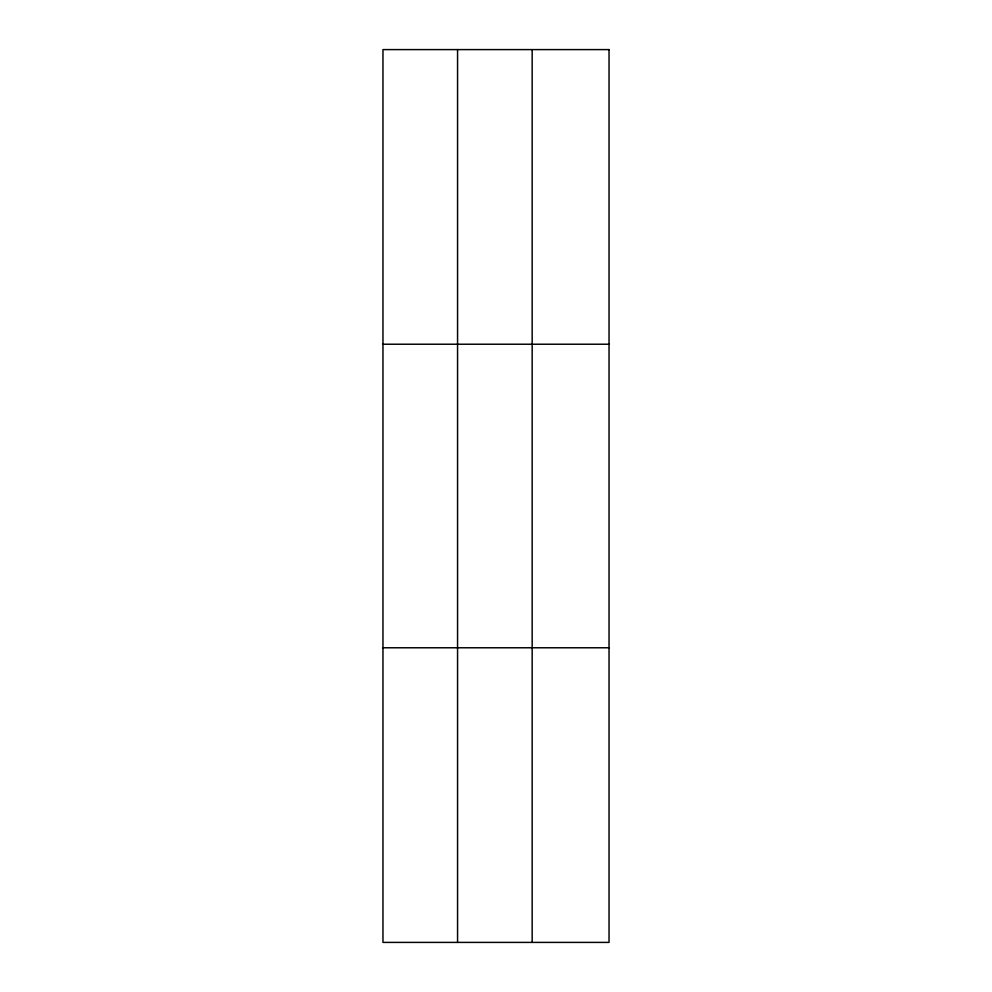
<?xml version="1.0" encoding="UTF-8"?>
<svg xmlns="http://www.w3.org/2000/svg" width="992" height="992" viewBox="0 0 992 992"><rect width="100%" height="100%" fill="white"/><g stroke="black" fill="none" stroke-linecap="round" stroke-linejoin="round"><path stroke-width="1.49" d="M457.56 942.4L457.56 49.6M532.171 942.4L532.171 49.6M382.962 344.224L609.038 344.224M382.962 647.776L609.038 647.776M609.038 49.6L609.038 942.4L382.962 942.4L382.962 49.6L609.038 49.6"/></g></svg>
